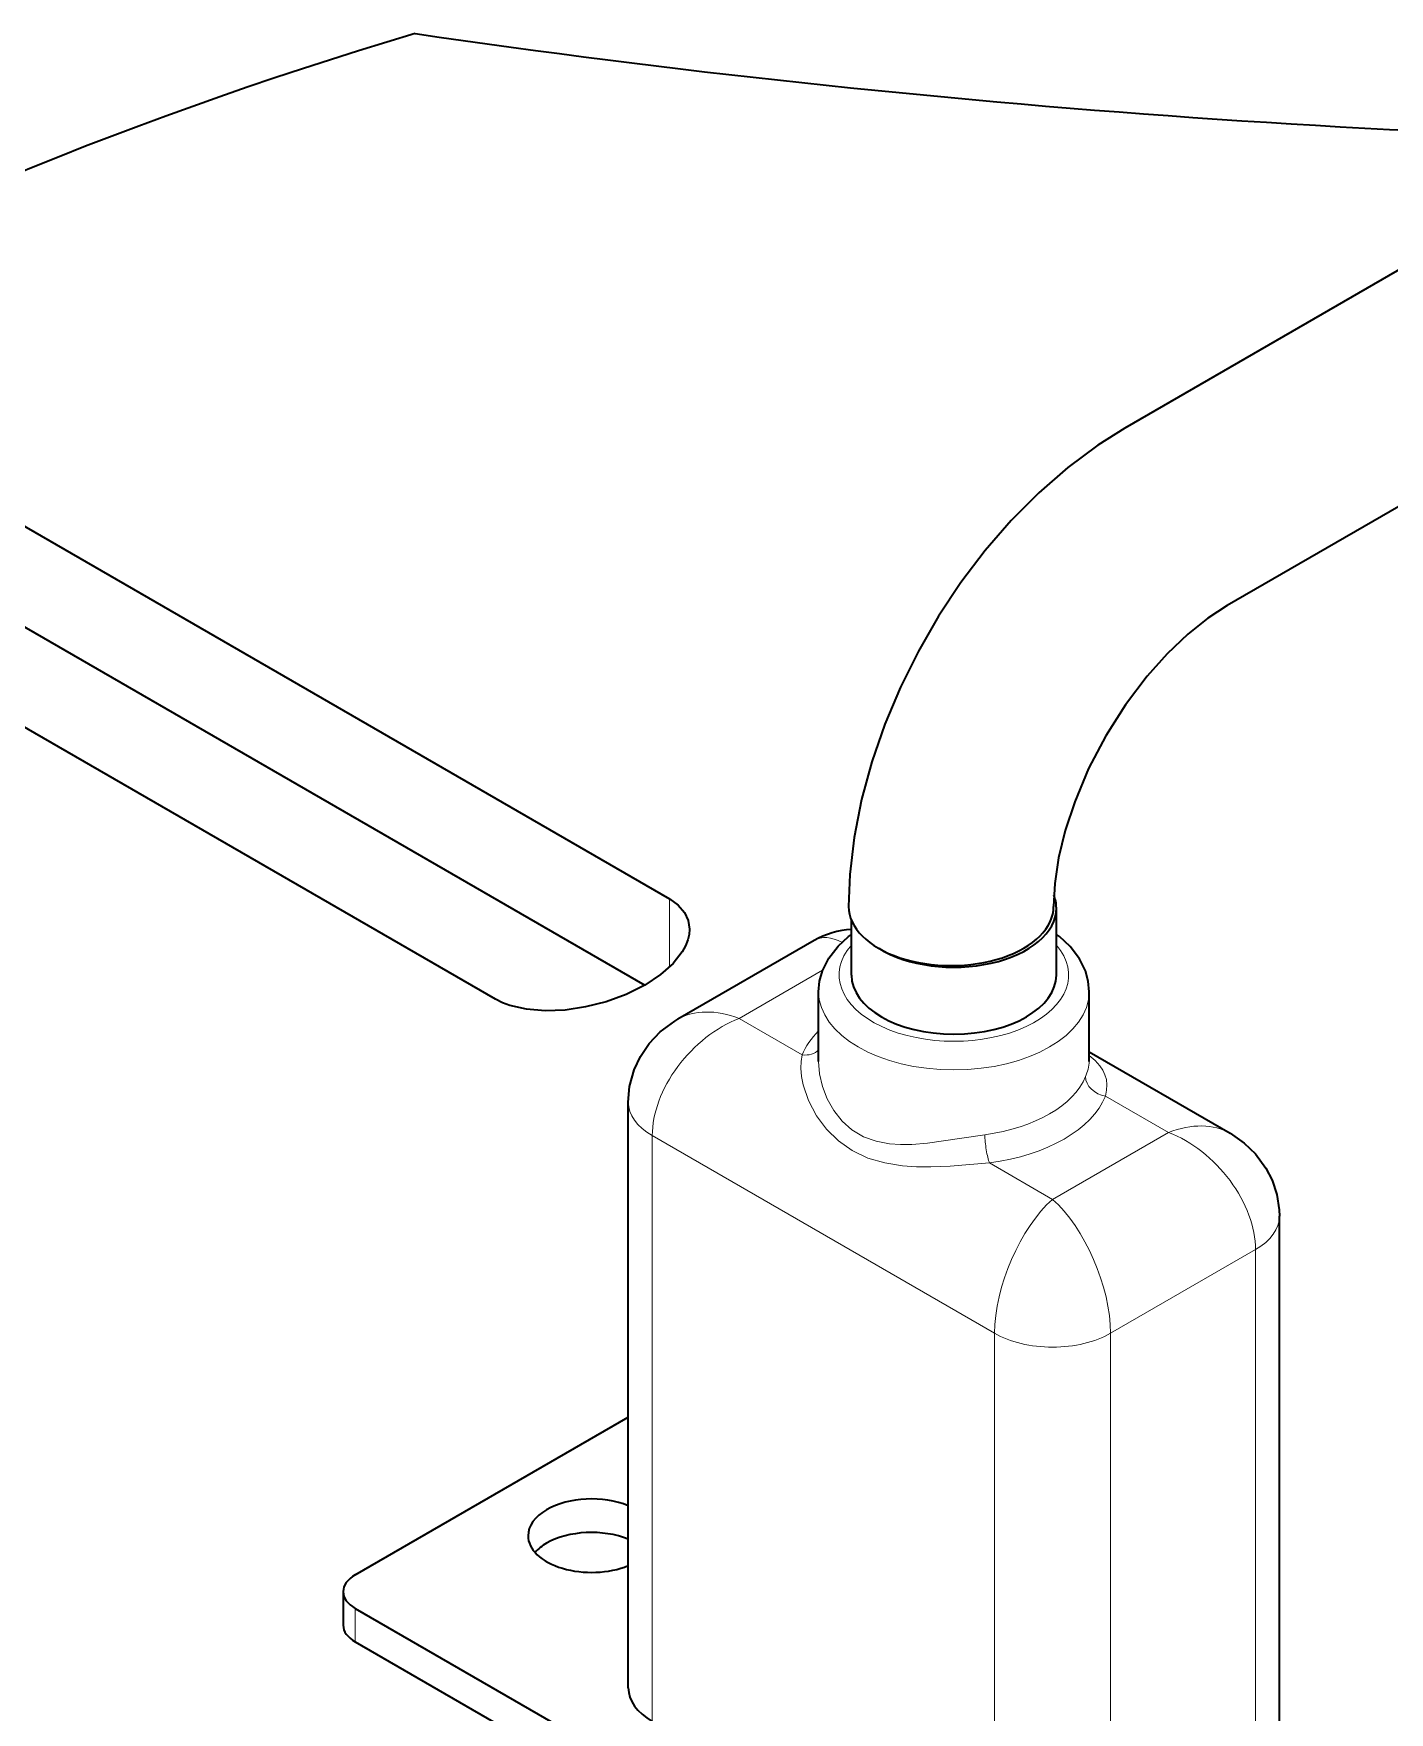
# Model space of a CAD drawing. Extents: x -1556 to 2480, y -1748 to 2591.
# Drawn here: x 1392.22 to 1425.29, y 2134.91 to 2175.86 of the extents above; entities that cross this region are included whole.
import ezdxf

# ---------------------------------------------------------------- set-up
doc = ezdxf.new("R2010")
doc.units = 0

msp = doc.modelspace()

# ---------------------------------------------------------------- linework, layer by layer
at = {"color": 7, "lineweight": 35, "ltscale": 0.246312}
for p, q in [((1427.369141, 2171.164063), (1418.83667, 2166.237793)), ((1429.869141, 2166.833984), (1421.33667, 2161.907715))]:
    msp.add_line(p, q, dxfattribs=at)
at = {"color": 7, "lineweight": 35}
for p, q in [((1390.001953, 2164.989502), (1407.728516, 2154.753906)), ((1403.485962, 2152.304688), (1385.76001, 2162.540527)), ((1400.062256, 2137.446533), (1420.434082, 2125.685059)), ((1400.062256, 2136.630127), (1420.434082, 2124.868408))]:
    msp.add_line(p, q, dxfattribs=at)
at = {"color": 7, "lineweight": 35, "ltscale": 0.494386}
msp.add_line((1390.001953, 2162.540039), (1407.127563, 2152.651611), dxfattribs=at)
at = {"color": 7, "lineweight": 13, "ltscale": 0.041577}
msp.add_line((1407.728516, 2153.09082), (1407.728516, 2154.753906), dxfattribs=at)
at = {"color": 7, "lineweight": 35, "ltscale": 0.040826}
msp.add_line((1417.167603, 2152.896729), (1417.167603, 2154.529785), dxfattribs=at)
at = {"color": 7, "lineweight": 35, "ltscale": 0.033453}
msp.add_line((1412.167603, 2152.896729), (1412.167603, 2154.234863), dxfattribs=at)
at = {"color": 7, "lineweight": 35, "ltscale": 0.096084}
msp.add_line((1411.259888, 2153.738525), (1407.931396, 2151.816895), dxfattribs=at)
at = {"color": 7, "lineweight": 13, "ltscale": 0.058696}
msp.add_line((1411.464722, 2153.01123), (1409.431396, 2151.837402), dxfattribs=at)
at = {"color": 7, "lineweight": 35, "ltscale": 0.042456}
for p, q in [((1411.367554, 2150.790283), (1411.367554, 2152.488525)), ((1417.967529, 2150.790283), (1417.967529, 2152.488525))]:
    msp.add_line(p, q, dxfattribs=at)
at = {"color": 7, "lineweight": 13, "ltscale": 0.044378}
msp.add_line((1410.968628, 2150.949707), (1409.431396, 2151.837402), dxfattribs=at)
at = {"color": 7, "lineweight": 35, "ltscale": 0.099194}
msp.add_line((1417.967529, 2151.020508), (1421.403687, 2149.036621), dxfattribs=at)
at = {"color": 7, "lineweight": 35, "ltscale": 0.357214}
msp.add_line((1406.724365, 2135.507324), (1406.724365, 2149.795898), dxfattribs=at)
at = {"color": 7, "lineweight": 13, "ltscale": 0.044375}
for p, q in [((1418.366455, 2149.94458), (1419.903687, 2149.057129)), ((1417.075317, 2147.424072), (1415.538086, 2148.311523))]:
    msp.add_line(p, q, dxfattribs=at)
at = {"color": 7, "lineweight": 13, "ltscale": 0.357214}
msp.add_line((1407.310181, 2134.690918), (1407.310181, 2148.979492), dxfattribs=at)
at = {"color": 7, "lineweight": 13, "ltscale": 0.241067}
msp.add_line((1415.661011, 2144.158203), (1407.310181, 2148.979492), dxfattribs=at)
at = {"color": 7, "lineweight": 13, "ltscale": 0.081649}
msp.add_line((1417.075317, 2147.424072), (1419.903687, 2149.057129), dxfattribs=at)
at = {"color": 7, "lineweight": 35, "ltscale": 0.35722}
msp.add_line((1422.61084, 2132.727051), (1422.61084, 2147.015869), dxfattribs=at)
at = {"color": 7, "lineweight": 13, "ltscale": 0.102062}
msp.add_line((1418.489502, 2144.158203), (1422.025024, 2146.199463), dxfattribs=at)
at = {"color": 7, "lineweight": 13, "ltscale": 0.35722}
for p, q in [((1422.025024, 2131.910645), (1422.025024, 2146.199463)), ((1415.661011, 2129.869385), (1415.661011, 2144.158203)), ((1418.489502, 2129.869385), (1418.489502, 2144.158203))]:
    msp.add_line(p, q, dxfattribs=at)
at = {"color": 7, "lineweight": 35, "ltscale": 0.192316}
msp.add_line((1400.062256, 2138.263184), (1406.724365, 2142.109375), dxfattribs=at)
at = {"color": 7, "lineweight": 35, "ltscale": 0.02041}
msp.add_line((1399.769409, 2137.854736), (1399.769409, 2137.03833), dxfattribs=at)
at = {"color": 7, "lineweight": 13, "ltscale": 0.02041}
msp.add_line((1400.062256, 2137.446533), (1400.062256, 2136.630127), dxfattribs=at)
at = {"color": 7, "lineweight": 35}
for points in [[(1418.83667, 2166.237793), (1418.179199, 2165.82373), (1417.446533, 2165.278809), (1416.736084, 2164.65918), (1416.0625, 2163.980469), (1415.428833, 2163.248535), (1414.838257, 2162.469238), (1414.294678, 2161.649902), (1413.802002, 2160.796387), (1413.364014, 2159.916016), (1412.984497, 2159.014893), (1412.66748, 2158.100098), (1412.41626, 2157.177246), (1412.235107, 2156.252441), (1412.129395, 2155.345215), (1412.099609, 2154.568848)], [(1421.33667, 2161.907715), (1420.864624, 2161.600342), (1420.373047, 2161.208496), (1419.872925, 2160.73291), (1419.382813, 2160.185303), (1418.852661, 2159.48584), (1418.371826, 2158.727051), (1417.955078, 2157.931152), (1417.61438, 2157.12207), (1417.385132, 2156.423828), (1417.223389, 2155.75293), (1417.129761, 2155.131348), (1417.099609, 2154.568848)], [(1407.728516, 2154.753906), (1407.944214, 2154.598633), (1408.096802, 2154.420898), (1408.187622, 2154.224854), (1408.217529, 2154.014648)], [(1408.217529, 2154.014648), (1408.207275, 2153.885742), (1408.176392, 2153.754395), (1408.119507, 2153.608398), (1408.038818, 2153.461426), (1407.818604, 2153.180908), (1407.514282, 2152.908691), (1407.128052, 2152.651855)], [(1411.367554, 2152.488525), (1411.390991, 2152.74707), (1411.459961, 2152.998535), (1411.614746, 2153.309814), (1411.843018, 2153.602783), (1412.094727, 2153.833008), (1412.167603, 2153.888428)], [(1417.967529, 2152.488525), (1417.944092, 2152.74707), (1417.875366, 2152.997803), (1417.730713, 2153.293457), (1417.505127, 2153.588867), (1417.240479, 2153.832764), (1417.167603, 2153.888428)], [(1407.128052, 2152.651855), (1406.669556, 2152.422852), (1406.182739, 2152.244141), (1405.682129, 2152.116943), (1405.182373, 2152.042969), (1404.698242, 2152.023193), (1404.244385, 2152.05957), (1403.835449, 2152.152832), (1403.652344, 2152.221436), (1403.485962, 2152.304688)], [(1406.724365, 2149.795898), (1406.756836, 2150.175781), (1406.867432, 2150.583984), (1407.020752, 2150.911377), (1407.233521, 2151.223633), (1407.505737, 2151.509766), (1407.856079, 2151.771484), (1407.931396, 2151.816895)], [(1421.403687, 2149.036621), (1421.750244, 2148.797363), (1422.025635, 2148.533203), (1422.281128, 2148.187988), (1422.431641, 2147.894043), (1422.547974, 2147.54248), (1422.605591, 2147.168945), (1422.61084, 2147.015869)]]:
    msp.add_lwpolyline(points, dxfattribs=at)
at = {"color": 7, "lineweight": 13}
for points in [[(1410.968628, 2150.949707), (1410.940918, 2150.791016), (1410.93457, 2150.620605), (1410.950684, 2150.42334), (1410.989502, 2150.220703), (1411.120483, 2149.832764), (1411.318237, 2149.45874), (1411.558228, 2149.135742), (1411.849243, 2148.849854), (1412.186646, 2148.613525), (1412.568237, 2148.432861), (1412.97937, 2148.311768), (1413.410767, 2148.243164), (1413.753418, 2148.219727), (1414.10376, 2148.216064), (1414.57959, 2148.234619), (1415.538086, 2148.311523)], [(1418.366455, 2149.94458), (1418.394043, 2150.087646), (1418.400635, 2150.22168), (1418.386475, 2150.347168), (1418.352051, 2150.464355), (1418.298584, 2150.574463), (1418.227051, 2150.679199), (1418.110107, 2150.808105), (1417.967529, 2150.933105)], [(1411.367554, 2150.790283), (1411.392334, 2150.483887), (1411.463623, 2150.175293), (1411.578491, 2149.875244), (1411.737793, 2149.589844), (1411.939209, 2149.33374), (1412.180908, 2149.118408), (1412.459717, 2148.952637), (1412.768311, 2148.841064), (1413.100098, 2148.780029), (1413.367432, 2148.762695), (1413.643311, 2148.766113), (1414.021851, 2148.796143), (1414.803345, 2148.906494), (1415.423584, 2149.000977)]]:
    msp.add_lwpolyline(points, dxfattribs=at)
at = {"color": 7, "lineweight": 35}
msp.add_arc((1412.259888, 2152.006348), 2.000002, 92.64528, 120.000563, dxfattribs=at)
at = {"color": 7, "lineweight": 13}
msp.add_arc((1416.963257, 2150.836182), 1.006121, 335.530137, 357.392829, dxfattribs=at)
at = {"color": 7, "lineweight": 35}
for centre, major_axis, ratio, start_param, end_param in [((1434.681885, 2136.748291), (76.531006, 2.380005), 0.576539, 2.000869045, 2.639748107), ((1439.19458, 2255.971191), (148.112671, 0.181152), 0.559039, 4.45455786, 4.715658247), ((1414.599609, 2154.568848), (-2.5, 0), 0.57735, 6.283185307, 9.424777961), ((1414.667603, 2154.529785), (2.5, 0), 0.57735, 3.888706052, 6.283185307), ((1414.667603, 2154.529785), (2.5, 0), 0.57735, 0, 0.220206202), ((1414.667603, 2152.896729), (2.5, 0), 0.57735, 3.141592654, 6.283185307), ((1405.828735, 2139.220459), (-1.550049, 0), 0.57735, 4.096348907, 5.497787144), ((1405.828735, 2139.220459), (-1.550049, 0), 0.57735, 5.497787144, 6.283185307), ((1405.828735, 2138.403809), (-1.550049, 0), 0.57735, 4.096348907, 5.497787144), ((1405.828735, 2139.220459), (-1.550049, 0), 0.57735, 6.283185307, 8.470021706), ((1405.828735, 2138.403809), (-1.550049, 0), 0.57735, 5.497787144, 5.809467729), ((1400.769409, 2137.854736), (-1, 0), 0.57735, 5.497787144, 6.283185307), ((1400.769409, 2137.854736), (-1, 0), 0.57735, 6.283185307, 7.068583471), ((1400.769409, 2137.03833), (-1, 0), 0.57735, 6.283185307, 7.068583471), ((1408.724365, 2135.507324), (-2, 0), 0.57735, 0, 0.785398163)]:
    msp.add_ellipse(centre, major_axis=major_axis, ratio=ratio, start_param=start_param, end_param=end_param, dxfattribs=at)
at = {"color": 7, "lineweight": 13}
for centre, major_axis, ratio, start_param, end_param in [((1412.259766, 2151.429443), (0.931396, -2.342163), 0.454256, 2.653132708, 3.207886478), ((1414.667603, 2152.896729), (2.800049, 0), 0.57735, 2.674444648, 6.75033331), ((1414.667603, 2152.488525), (3.300049, 0), 0.57735, 3.141592654, 6.283185307), ((1409.431396, 2149.796143), (1.701904, -1.873291), 0.675884, 2.210401426, 2.995850435), ((1409.431396, 2149.796143), (-1.701904, -1.873535), 0.675864, 4.07270138, 5.643518159), ((1414.667603, 2150.447266), (3.800049, 0), 0.57735, 2.622804706, 2.910456325), ((1410.968628, 2151.35791), (0.463013, -0.188721), 0.794783, 5.025692039, 5.986907057), ((1414.667603, 2150.855469), (3.300049, 0), 0.57735, 4.943525309, 6.052048978), ((1418.366455, 2150.352783), (0.463013, -0.188721), 0.794783, 3.45489574, 5.025692066), ((1408.724365, 2149.795898), (2, 0), 0.57735, 3.141592654, 3.926990817), ((1414.667603, 2150.447266), (3.800049, 0), 0.57735, 4.943525309, 6.052048978), ((1419.903809, 2147.016113), (-1.701904, -1.873291), 0.675884, 3.287335636, 4.072783881), ((1415.538086, 2148.719727), (0.067261, -0.495483), 0.187046, 4.084147503, 5.65494383), ((1419.903687, 2147.015869), (1.701904, -1.873535), 0.675864, 0.639667148, 2.210483927), ((1417.075317, 2145.382813), (-0.931641, -2.342651), 0.454226, 3.860730463, 5.431496111), ((1417.075195, 2145.382813), (0.931641, -2.342651), 0.454226, 0.851689196, 2.422454844), ((1420.61084, 2147.015869), (2, 0), 0.57735, 5.497787144, 6.283185307), ((1417.075317, 2144.974609), (2, 0), 0.57735, 3.926990817, 5.497787144)]:
    msp.add_ellipse(centre, major_axis=major_axis, ratio=ratio, start_param=start_param, end_param=end_param, dxfattribs=at)

doc.saveas('drawing.dxf')
